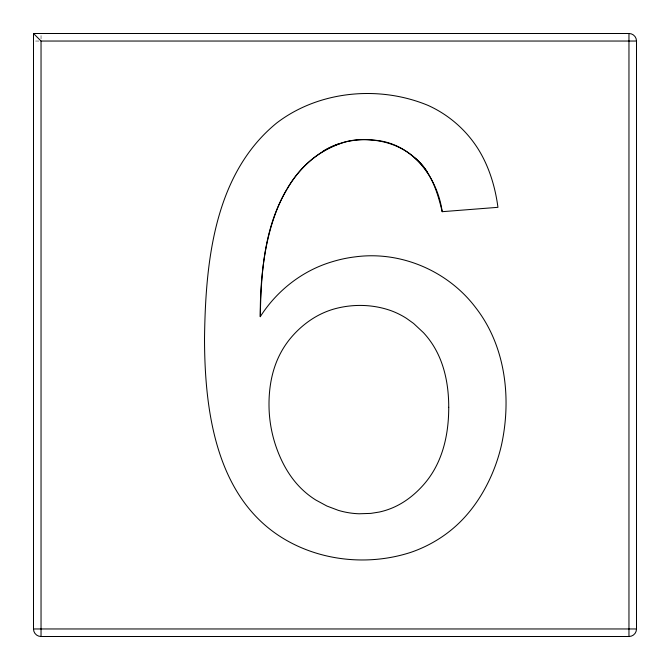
<?xml version="1.0" encoding="UTF-8"?>
<svg xmlns="http://www.w3.org/2000/svg" width="670" height="670" viewBox="0 0 670 670"><rect width="100%" height="100%" fill="white"/><g stroke="black" fill="none" stroke-linecap="round" stroke-linejoin="round"><path stroke-width="0.5" stroke-dasharray="3.35 2.51" d="M35.594 41.038L39.781 41.038M41.038 35.594L41.038 39.781"/><path stroke-width="1" d="M287.279 188.856C304.239 158.706 337.328 135.373 373.106 140.105C410.936 142.107 437.309 176.218 442.192 211.686L497.944 207.323C495.272 187.131 489.301 167.198 478.615 149.745A114.712 114.712 0 0 0 456.672 123.85A114.88 114.88 0 0 0 428.122 105.433C379.321 85.115 318.953 90.576 276.609 123.071C213.78 174.401 205.523 262.875 204.517 338.467C204.626 411.405 216.016 499.435 285.562 539.802C323.024 561.544 370.007 565.715 411.062 552.273A131.973 131.973 0 0 0 436.58 540.313A127.786 127.786 0 0 0 458.933 523.161C473.154 509.435 484.016 492.534 491.855 474.452A171.487 171.487 0 0 0 501.411 445.349C511.637 398.776 505.724 346.373 475.876 307.89C448.213 271.082 401.045 250.706 355.301 256.853A131.144 131.144 0 0 0 332.161 261.761C302.48 270.529 276.852 290.646 260.278 316.659C261.116 273.419 263.947 227.641 286.802 189.627M260.278 316.659C259.809 252.272 273.276 162.844 345.77 141.839C369.756 136.387 396.581 141.404 415.157 158.095C431.044 171.47 437.552 192.173 442.192 211.686M628.962 33.5L33.5 33.5L33.5 628.962A7.538 7.538 0 0 0 41.038 636.5L628.962 636.5A7.538 7.538 0 0 0 636.5 628.962L636.5 41.038A7.538 7.538 0 0 0 628.962 33.5L628.962 636.5M33.6 33.6L41.038 41.038L636.5 41.038M33.5 628.962L636.5 628.962M41.038 41.038L41.038 636.5M323.066 151.177A74.177 74.177 0 0 1 339.791 143.472M415.157 158.095A58.633 58.633 0 0 1 427.468 172.324M448.732 407.301C448.749 430.324 444.419 454.059 431.874 473.707A89.939 89.939 0 0 1 423.189 485.181C415.308 494.016 405.903 501.612 395.158 506.671A74.454 74.454 0 0 1 379.27 512.048L370.862 513.388L359.112 513.781A82.619 82.619 0 0 1 338.384 510.373L326.918 506.043L315.721 499.971A84.814 84.814 0 0 1 300.52 487.802C289.875 477.107 282.338 463.69 277.12 449.62A129.67 129.67 0 0 1 269.181 411.397C268.251 392.352 270.856 372.771 279.34 355.536A88.482 88.482 0 0 1 289.272 339.782C296.902 330.243 306.274 322.052 316.952 316.098A83.088 83.088 0 0 1 333.074 309.28C351.876 303.795 372.486 304.088 390.978 310.662A79.236 79.236 0 0 1 406.456 318.334L413.583 323.442L423.499 332.705A85.232 85.232 0 0 1 432.075 343.626C444.453 362.336 448.758 385.183 448.732 407.301"/></g></svg>
